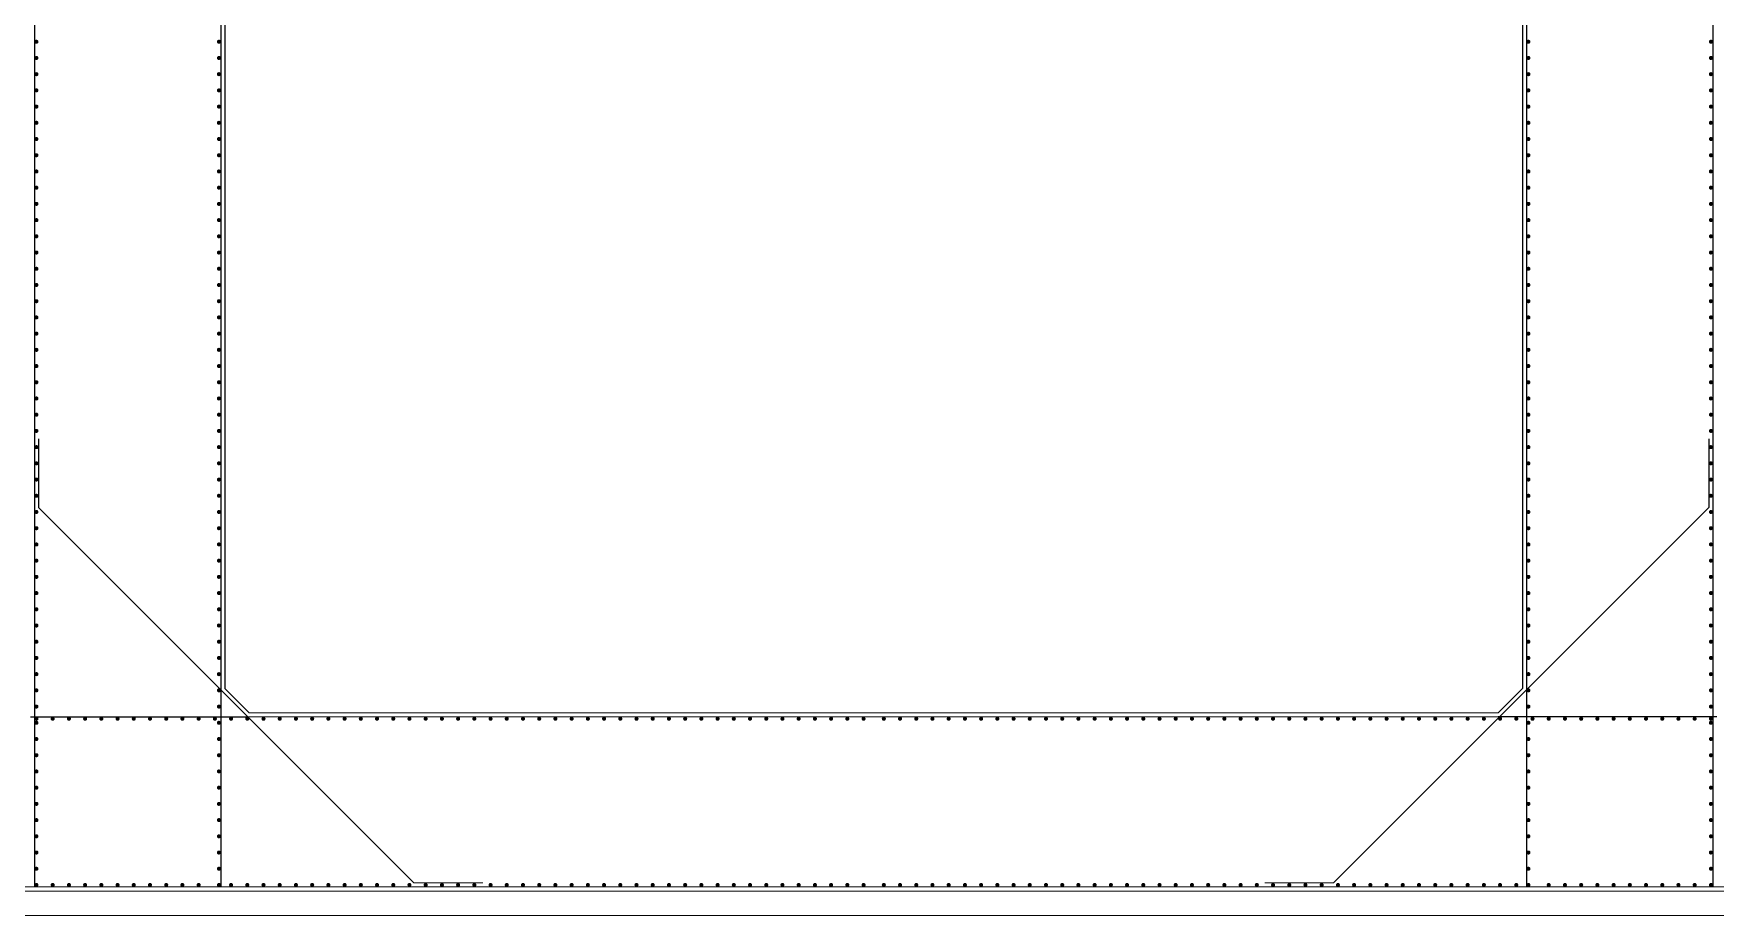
# Model space of a CAD drawing. Header units: millimetres. Extents: x -135144 to 39235, y -14991 to 144825.
# Drawn here: x -28526 to -18156, y 133963 to 139400 of the extents above; entities that cross this region are included whole.
import ezdxf

# ---------------------------------------------------------------- set-up
doc = ezdxf.new("R2010")
doc.units = ezdxf.units.MM
doc.header["$MEASUREMENT"] = 0
doc.layers.add('S TEXT', color=7, linetype='Continuous', lineweight=20)

msp = doc.modelspace()

# ---------------------------------------------------------------- linework, layer by layer
for p, q in [((-28521.36, 143025.349), (-28521.36, 134137.849)), ((-27371.36, 143037.849), (-27371.36, 134137.849)), ((-19321.36, 143037.849), (-19321.36, 134137.849)), ((-18171.36, 143025.349), (-18171.36, 134137.849)), ((-27346.36, 142062.849), (-27346.36, 135362.849)), ((-19346.36, 142062.849), (-19346.36, 135362.849)), ((-28496.36, 136901.758), (-28496.36, 136477.493)), ((-18196.36, 136901.757), (-18196.36, 136477.493)), ((-28496.36, 136477.493), (-26181.715, 134162.849)), ((-18196.36, 136477.493), (-20511.005, 134162.849)), ((-27346.36, 135362.849), (-27196.36, 135212.849)), ((-19346.36, 135362.849), (-19496.36, 135212.849)), ((-28546.36, 135187.849), (-27196.36, 135187.849)), ((-18146.36, 135187.849), (-19496.36, 135187.849))]:
    msp.add_line(p, q)
at = {"const_width": 12.5}
for points in [[(-28515.11, 139350.349, 1), (-28502.61, 139350.349, 1)], [(-27390.11, 139350.349, 1), (-27377.61, 139350.349, 1)], [(-19302.61, 139350.349, -1), (-19315.11, 139350.349, -1)], [(-18177.61, 139350.349, -1), (-18190.11, 139350.349, -1)], [(-28515.11, 139250.349, 1), (-28502.61, 139250.349, 1)], [(-27390.11, 139250.349, 1), (-27377.61, 139250.349, 1)], [(-19302.61, 139250.349, -1), (-19315.11, 139250.349, -1)], [(-18177.61, 139250.349, -1), (-18190.11, 139250.349, -1)], [(-28515.11, 139150.349, 1), (-28502.61, 139150.349, 1)], [(-28515.11, 139050.349, 1), (-28502.61, 139050.349, 1)], [(-27390.11, 139150.349, 1), (-27377.61, 139150.349, 1)], [(-27390.11, 139050.349, 1), (-27377.61, 139050.349, 1)], [(-19302.61, 139150.349, -1), (-19315.11, 139150.349, -1)], [(-19302.61, 139050.349, -1), (-19315.11, 139050.349, -1)], [(-18177.61, 139150.349, -1), (-18190.11, 139150.349, -1)], [(-18177.61, 139050.349, -1), (-18190.11, 139050.349, -1)], [(-28515.11, 138950.349, 1), (-28502.61, 138950.349, 1)], [(-27390.11, 138950.349, 1), (-27377.61, 138950.349, 1)], [(-19302.61, 138950.349, -1), (-19315.11, 138950.349, -1)], [(-18177.61, 138950.349, -1), (-18190.11, 138950.349, -1)], [(-28515.11, 138850.349, 1), (-28502.61, 138850.349, 1)], [(-27390.11, 138850.349, 1), (-27377.61, 138850.349, 1)], [(-19302.61, 138850.349, -1), (-19315.11, 138850.349, -1)], [(-18177.61, 138850.349, -1), (-18190.11, 138850.349, -1)], [(-28515.11, 138750.349, 1), (-28502.61, 138750.349, 1)], [(-27390.11, 138750.349, 1), (-27377.61, 138750.349, 1)], [(-19302.61, 138750.349, -1), (-19315.11, 138750.349, -1)], [(-18177.61, 138750.349, -1), (-18190.11, 138750.349, -1)], [(-28515.11, 138650.349, 1), (-28502.61, 138650.349, 1)], [(-27390.11, 138650.349, 1), (-27377.61, 138650.349, 1)], [(-19302.61, 138650.349, -1), (-19315.11, 138650.349, -1)], [(-18177.61, 138650.349, -1), (-18190.11, 138650.349, -1)], [(-28515.11, 138550.349, 1), (-28502.61, 138550.349, 1)], [(-27390.11, 138550.349, 1), (-27377.61, 138550.349, 1)], [(-19302.61, 138550.349, -1), (-19315.11, 138550.349, -1)], [(-18177.61, 138550.349, -1), (-18190.11, 138550.349, -1)], [(-28515.11, 138450.349, 1), (-28502.61, 138450.349, 1)], [(-27390.11, 138450.349, 1), (-27377.61, 138450.349, 1)], [(-19302.61, 138450.349, -1), (-19315.11, 138450.349, -1)], [(-18177.61, 138450.349, -1), (-18190.11, 138450.349, -1)], [(-28515.11, 138350.349, 1), (-28502.61, 138350.349, 1)], [(-27390.11, 138350.349, 1), (-27377.61, 138350.349, 1)], [(-19302.61, 138350.349, -1), (-19315.11, 138350.349, -1)], [(-18177.61, 138350.349, -1), (-18190.11, 138350.349, -1)], [(-28515.11, 138250.349, 1), (-28502.61, 138250.349, 1)], [(-27390.11, 138250.349, 1), (-27377.61, 138250.349, 1)], [(-19302.61, 138250.349, -1), (-19315.11, 138250.349, -1)], [(-18177.61, 138250.349, -1), (-18190.11, 138250.349, -1)], [(-28515.11, 138150.349, 1), (-28502.61, 138150.349, 1)], [(-27390.11, 138150.349, 1), (-27377.61, 138150.349, 1)], [(-19302.61, 138150.349, -1), (-19315.11, 138150.349, -1)], [(-18177.61, 138150.349, -1), (-18190.11, 138150.349, -1)], [(-28515.11, 138050.349, 1), (-28502.61, 138050.349, 1)], [(-27390.11, 138050.349, 1), (-27377.61, 138050.349, 1)], [(-19302.61, 138050.349, -1), (-19315.11, 138050.349, -1)], [(-18177.61, 138050.349, -1), (-18190.11, 138050.349, -1)], [(-28515.11, 137950.349, 1), (-28502.61, 137950.349, 1)], [(-27390.11, 137950.349, 1), (-27377.61, 137950.349, 1)], [(-19302.61, 137950.349, -1), (-19315.11, 137950.349, -1)], [(-18177.61, 137950.349, -1), (-18190.11, 137950.349, -1)], [(-28515.11, 137850.349, 1), (-28502.61, 137850.349, 1)], [(-27390.11, 137850.349, 1), (-27377.61, 137850.349, 1)], [(-19302.61, 137850.349, -1), (-19315.11, 137850.349, -1)], [(-18177.61, 137850.349, -1), (-18190.11, 137850.349, -1)], [(-28515.11, 137750.349, 1), (-28502.61, 137750.349, 1)], [(-27390.11, 137750.349, 1), (-27377.61, 137750.349, 1)], [(-19302.61, 137750.349, -1), (-19315.11, 137750.349, -1)], [(-18177.61, 137750.349, -1), (-18190.11, 137750.349, -1)], [(-28515.11, 137650.349, 1), (-28502.61, 137650.349, 1)], [(-27390.11, 137650.349, 1), (-27377.61, 137650.349, 1)], [(-19302.61, 137650.349, -1), (-19315.11, 137650.349, -1)], [(-18177.61, 137650.349, -1), (-18190.11, 137650.349, -1)], [(-28515.11, 137550.349, 1), (-28502.61, 137550.349, 1)], [(-27390.11, 137550.349, 1), (-27377.61, 137550.349, 1)], [(-19302.61, 137550.349, -1), (-19315.11, 137550.349, -1)], [(-18177.61, 137550.349, -1), (-18190.11, 137550.349, -1)], [(-28515.11, 137450.349, 1), (-28502.61, 137450.349, 1)], [(-27390.11, 137450.349, 1), (-27377.61, 137450.349, 1)], [(-19302.61, 137450.349, -1), (-19315.11, 137450.349, -1)], [(-18177.61, 137450.349, -1), (-18190.11, 137450.349, -1)], [(-28515.11, 137350.349, 1), (-28502.61, 137350.349, 1)], [(-27390.11, 137350.349, 1), (-27377.61, 137350.349, 1)], [(-19302.61, 137350.349, -1), (-19315.11, 137350.349, -1)], [(-18177.61, 137350.349, -1), (-18190.11, 137350.349, -1)], [(-28515.11, 137250.349, 1), (-28502.61, 137250.349, 1)], [(-27390.11, 137250.349, 1), (-27377.61, 137250.349, 1)], [(-19302.61, 137250.349, -1), (-19315.11, 137250.349, -1)], [(-18177.61, 137250.349, -1), (-18190.11, 137250.349, -1)], [(-28515.11, 137150.349, 1), (-28502.61, 137150.349, 1)], [(-27390.11, 137150.349, 1), (-27377.61, 137150.349, 1)], [(-19302.61, 137150.349, -1), (-19315.11, 137150.349, -1)], [(-18177.61, 137150.349, -1), (-18190.11, 137150.349, -1)], [(-28515.11, 137050.349, 1), (-28502.61, 137050.349, 1)], [(-27390.11, 137050.349, 1), (-27377.61, 137050.349, 1)], [(-19302.61, 137050.349, -1), (-19315.11, 137050.349, -1)], [(-18177.61, 137050.349, -1), (-18190.11, 137050.349, -1)], [(-28515.11, 136950.349, 1), (-28502.61, 136950.349, 1)], [(-27390.11, 136950.349, 1), (-27377.61, 136950.349, 1)], [(-19302.61, 136950.349, -1), (-19315.11, 136950.349, -1)], [(-18177.61, 136950.349, -1), (-18190.11, 136950.349, -1)], [(-28515.11, 136850.349, 1), (-28502.61, 136850.349, 1)], [(-27390.11, 136850.349, 1), (-27377.61, 136850.349, 1)], [(-19302.61, 136850.349, -1), (-19315.11, 136850.349, -1)], [(-18177.61, 136850.349, -1), (-18190.11, 136850.349, -1)], [(-28515.11, 136750.349, 1), (-28502.61, 136750.349, 1)], [(-27390.11, 136750.349, 1), (-27377.61, 136750.349, 1)], [(-19302.61, 136750.349, -1), (-19315.11, 136750.349, -1)], [(-18177.61, 136750.349, -1), (-18190.11, 136750.349, -1)], [(-28515.11, 136650.349, 1), (-28502.61, 136650.349, 1)], [(-27390.11, 136650.349, 1), (-27377.61, 136650.349, 1)], [(-19302.61, 136650.349, -1), (-19315.11, 136650.349, -1)], [(-18177.61, 136650.349, -1), (-18190.11, 136650.349, -1)], [(-28515.11, 136550.349, 1), (-28502.61, 136550.349, 1)], [(-27390.11, 136550.349, 1), (-27377.61, 136550.349, 1)], [(-19302.61, 136550.349, -1), (-19315.11, 136550.349, -1)], [(-18177.61, 136550.349, -1), (-18190.11, 136550.349, -1)], [(-28515.11, 136450.349, 1), (-28502.61, 136450.349, 1)], [(-27390.11, 136450.349, 1), (-27377.61, 136450.349, 1)], [(-19302.61, 136450.349, -1), (-19315.11, 136450.349, -1)], [(-18177.61, 136450.349, -1), (-18190.11, 136450.349, -1)], [(-28515.11, 136350.349, 1), (-28502.61, 136350.349, 1)], [(-28515.11, 136250.349, 1), (-28502.61, 136250.349, 1)], [(-27390.11, 136350.349, 1), (-27377.61, 136350.349, 1)], [(-27390.11, 136250.349, 1), (-27377.61, 136250.349, 1)], [(-19302.61, 136350.349, -1), (-19315.11, 136350.349, -1)], [(-19302.61, 136250.349, -1), (-19315.11, 136250.349, -1)], [(-18177.61, 136350.349, -1), (-18190.11, 136350.349, -1)], [(-18177.61, 136250.349, -1), (-18190.11, 136250.349, -1)], [(-28515.11, 136150.349, 1), (-28502.61, 136150.349, 1)], [(-27390.11, 136150.349, 1), (-27377.61, 136150.349, 1)], [(-19302.61, 136150.349, -1), (-19315.11, 136150.349, -1)], [(-18177.61, 136150.349, -1), (-18190.11, 136150.349, -1)], [(-28515.11, 136050.349, 1), (-28502.61, 136050.349, 1)], [(-27390.11, 136050.349, 1), (-27377.61, 136050.349, 1)], [(-19302.61, 136050.349, -1), (-19315.11, 136050.349, -1)], [(-18177.61, 136050.349, -1), (-18190.11, 136050.349, -1)], [(-28515.11, 135950.349, 1), (-28502.61, 135950.349, 1)], [(-27390.11, 135950.349, 1), (-27377.61, 135950.349, 1)], [(-19302.61, 135950.349, -1), (-19315.11, 135950.349, -1)], [(-18177.61, 135950.349, -1), (-18190.11, 135950.349, -1)], [(-28515.11, 135850.349, 1), (-28502.61, 135850.349, 1)], [(-27390.11, 135850.349, 1), (-27377.61, 135850.349, 1)], [(-19302.61, 135850.349, -1), (-19315.11, 135850.349, -1)], [(-18177.61, 135850.349, -1), (-18190.11, 135850.349, -1)], [(-28515.11, 135750.349, 1), (-28502.61, 135750.349, 1)], [(-27390.11, 135750.349, 1), (-27377.61, 135750.349, 1)], [(-19302.61, 135750.349, -1), (-19315.11, 135750.349, -1)], [(-18177.61, 135750.349, -1), (-18190.11, 135750.349, -1)], [(-28515.11, 135650.349, 1), (-28502.61, 135650.349, 1)], [(-27390.11, 135650.349, 1), (-27377.61, 135650.349, 1)], [(-19302.61, 135650.349, -1), (-19315.11, 135650.349, -1)], [(-18177.61, 135650.349, -1), (-18190.11, 135650.349, -1)], [(-28515.11, 135550.349, 1), (-28502.61, 135550.349, 1)], [(-27390.11, 135550.349, 1), (-27377.61, 135550.349, 1)], [(-19302.61, 135550.349, -1), (-19315.11, 135550.349, -1)], [(-18177.61, 135550.349, -1), (-18190.11, 135550.349, -1)], [(-28515.11, 135450.349, 1), (-28502.61, 135450.349, 1)], [(-27390.11, 135450.349, 1), (-27377.61, 135450.349, 1)], [(-19302.61, 135450.349, -1), (-19315.11, 135450.349, -1)], [(-18177.61, 135450.349, -1), (-18190.11, 135450.349, -1)], [(-28515.11, 135350.349, 1), (-28502.61, 135350.349, 1)], [(-27390.11, 135350.349, 1), (-27377.61, 135350.349, 1)], [(-19302.61, 135350.349, -1), (-19315.11, 135350.349, -1)], [(-18177.61, 135350.349, -1), (-18190.11, 135350.349, -1)], [(-28515.11, 135250.349, 1), (-28502.61, 135250.349, 1)], [(-27390.11, 135250.349, 1), (-27377.61, 135250.349, 1)], [(-19302.61, 135250.349, -1), (-19315.11, 135250.349, -1)], [(-18177.61, 135250.349, -1), (-18190.11, 135250.349, -1)], [(-28515.11, 135175.349, 1), (-28502.61, 135175.349, 1)], [(-28515.11, 135150.349, 1), (-28502.61, 135150.349, 1)], [(-28415.11, 135175.349, 1), (-28402.61, 135175.349, 1)], [(-28315.11, 135175.349, 1), (-28302.61, 135175.349, 1)], [(-28215.11, 135175.349, 1), (-28202.61, 135175.349, 1)], [(-28115.11, 135175.349, 1), (-28102.61, 135175.349, 1)], [(-28015.11, 135175.349, 1), (-28002.61, 135175.349, 1)], [(-27915.11, 135175.349, 1), (-27902.61, 135175.349, 1)], [(-27815.11, 135175.349, 1), (-27802.61, 135175.349, 1)], [(-27715.11, 135175.349, 1), (-27702.61, 135175.349, 1)], [(-27615.11, 135175.349, 1), (-27602.61, 135175.349, 1)], [(-27515.11, 135175.349, 1), (-27502.61, 135175.349, 1)], [(-27415.11, 135175.349, 1), (-27402.61, 135175.349, 1)], [(-27390.11, 135150.349, 1), (-27377.61, 135150.349, 1)], [(-27315.11, 135175.349, 1), (-27302.61, 135175.349, 1)], [(-27215.11, 135175.349, 1), (-27202.61, 135175.349, 1)], [(-27115.11, 135175.349, 1), (-27102.61, 135175.349, 1)], [(-27015.11, 135175.349, 1), (-27002.61, 135175.349, 1)], [(-26915.11, 135175.349, 1), (-26902.61, 135175.349, 1)], [(-26815.11, 135175.349, 1), (-26802.61, 135175.349, 1)], [(-26715.11, 135175.349, 1), (-26702.61, 135175.349, 1)], [(-26615.11, 135175.349, 1), (-26602.61, 135175.349, 1)], [(-26515.11, 135175.349, 1), (-26502.61, 135175.349, 1)], [(-26415.11, 135175.349, 1), (-26402.61, 135175.349, 1)], [(-26315.11, 135175.349, 1), (-26302.61, 135175.349, 1)], [(-26215.11, 135175.349, 1), (-26202.61, 135175.349, 1)], [(-26115.11, 135175.349, 1), (-26102.61, 135175.349, 1)], [(-26015.11, 135175.349, 1), (-26002.61, 135175.349, 1)], [(-25915.11, 135175.349, 1), (-25902.61, 135175.349, 1)], [(-25815.11, 135175.349, 1), (-25802.61, 135175.349, 1)], [(-25715.11, 135175.349, 1), (-25702.61, 135175.349, 1)], [(-25615.11, 135175.349, 1), (-25602.61, 135175.349, 1)], [(-25515.11, 135175.349, 1), (-25502.61, 135175.349, 1)], [(-25415.11, 135175.349, 1), (-25402.61, 135175.349, 1)], [(-25315.11, 135175.349, 1), (-25302.61, 135175.349, 1)], [(-25215.11, 135175.349, 1), (-25202.61, 135175.349, 1)], [(-25115.11, 135175.349, 1), (-25102.61, 135175.349, 1)], [(-25015.11, 135175.349, 1), (-25002.61, 135175.349, 1)], [(-24915.11, 135175.349, 1), (-24902.61, 135175.349, 1)], [(-24815.11, 135175.349, 1), (-24802.61, 135175.349, 1)], [(-24715.11, 135175.349, 1), (-24702.61, 135175.349, 1)], [(-24615.11, 135175.349, 1), (-24602.61, 135175.349, 1)], [(-24515.11, 135175.349, 1), (-24502.61, 135175.349, 1)], [(-24415.11, 135175.349, 1), (-24402.61, 135175.349, 1)], [(-24315.11, 135175.349, 1), (-24302.61, 135175.349, 1)], [(-24215.11, 135175.349, 1), (-24202.61, 135175.349, 1)], [(-24115.11, 135175.349, 1), (-24102.61, 135175.349, 1)], [(-24015.11, 135175.349, 1), (-24002.61, 135175.349, 1)], [(-23915.11, 135175.349, 1), (-23902.61, 135175.349, 1)], [(-23815.11, 135175.349, 1), (-23802.61, 135175.349, 1)], [(-23715.11, 135175.349, 1), (-23702.61, 135175.349, 1)], [(-23615.11, 135175.349, 1), (-23602.61, 135175.349, 1)], [(-23515.11, 135175.349, 1), (-23502.61, 135175.349, 1)], [(-23415.11, 135175.349, 1), (-23402.61, 135175.349, 1)], [(-23277.61, 135175.349, -1), (-23290.11, 135175.349, -1)], [(-23177.61, 135175.349, -1), (-23190.11, 135175.349, -1)], [(-23077.61, 135175.349, -1), (-23090.11, 135175.349, -1)], [(-22977.61, 135175.349, -1), (-22990.11, 135175.349, -1)], [(-22877.61, 135175.349, -1), (-22890.11, 135175.349, -1)], [(-22777.61, 135175.349, -1), (-22790.11, 135175.349, -1)], [(-22677.61, 135175.349, -1), (-22690.11, 135175.349, -1)], [(-22577.61, 135175.349, -1), (-22590.11, 135175.349, -1)], [(-22477.61, 135175.349, -1), (-22490.11, 135175.349, -1)], [(-22377.61, 135175.349, -1), (-22390.11, 135175.349, -1)], [(-22277.61, 135175.349, -1), (-22290.11, 135175.349, -1)], [(-22177.61, 135175.349, -1), (-22190.11, 135175.349, -1)], [(-22077.61, 135175.349, -1), (-22090.11, 135175.349, -1)], [(-21977.61, 135175.349, -1), (-21990.11, 135175.349, -1)], [(-21877.61, 135175.349, -1), (-21890.11, 135175.349, -1)], [(-21777.61, 135175.349, -1), (-21790.11, 135175.349, -1)], [(-21677.61, 135175.349, -1), (-21690.11, 135175.349, -1)], [(-21577.61, 135175.349, -1), (-21590.11, 135175.349, -1)], [(-21477.61, 135175.349, -1), (-21490.11, 135175.349, -1)], [(-21377.61, 135175.349, -1), (-21390.11, 135175.349, -1)], [(-21277.61, 135175.349, -1), (-21290.11, 135175.349, -1)], [(-21177.61, 135175.349, -1), (-21190.11, 135175.349, -1)], [(-21077.61, 135175.349, -1), (-21090.11, 135175.349, -1)], [(-20977.61, 135175.349, -1), (-20990.11, 135175.349, -1)], [(-20877.61, 135175.349, -1), (-20890.11, 135175.349, -1)], [(-20777.61, 135175.349, -1), (-20790.11, 135175.349, -1)], [(-20677.61, 135175.349, -1), (-20690.11, 135175.349, -1)], [(-20577.61, 135175.349, -1), (-20590.11, 135175.349, -1)], [(-20477.61, 135175.349, -1), (-20490.11, 135175.349, -1)], [(-20377.61, 135175.349, -1), (-20390.11, 135175.349, -1)], [(-20277.61, 135175.349, -1), (-20290.11, 135175.349, -1)], [(-20177.61, 135175.349, -1), (-20190.11, 135175.349, -1)], [(-20077.61, 135175.349, -1), (-20090.11, 135175.349, -1)], [(-19977.61, 135175.349, -1), (-19990.11, 135175.349, -1)], [(-19877.61, 135175.349, -1), (-19890.11, 135175.349, -1)], [(-19777.61, 135175.349, -1), (-19790.11, 135175.349, -1)], [(-19677.61, 135175.349, -1), (-19690.11, 135175.349, -1)], [(-19577.61, 135175.349, -1), (-19590.11, 135175.349, -1)], [(-19477.61, 135175.349, -1), (-19490.11, 135175.349, -1)], [(-19377.61, 135175.349, -1), (-19390.11, 135175.349, -1)], [(-19302.61, 135150.349, -1), (-19315.11, 135150.349, -1)], [(-19277.61, 135175.349, -1), (-19290.11, 135175.349, -1)], [(-19177.61, 135175.349, -1), (-19190.11, 135175.349, -1)], [(-19077.61, 135175.349, -1), (-19090.11, 135175.349, -1)], [(-18977.61, 135175.349, -1), (-18990.11, 135175.349, -1)], [(-18877.61, 135175.349, -1), (-18890.11, 135175.349, -1)], [(-18777.61, 135175.349, -1), (-18790.11, 135175.349, -1)], [(-18677.61, 135175.349, -1), (-18690.11, 135175.349, -1)], [(-18577.61, 135175.349, -1), (-18590.11, 135175.349, -1)], [(-18477.61, 135175.349, -1), (-18490.11, 135175.349, -1)], [(-18377.61, 135175.349, -1), (-18390.11, 135175.349, -1)], [(-18277.61, 135175.349, -1), (-18290.11, 135175.349, -1)], [(-18177.61, 135175.349, -1), (-18190.11, 135175.349, -1)], [(-18177.61, 135150.349, -1), (-18190.11, 135150.349, -1)], [(-28515.11, 135050.349, 1), (-28502.61, 135050.349, 1)], [(-27390.11, 135050.349, 1), (-27377.61, 135050.349, 1)], [(-19302.61, 135050.349, -1), (-19315.11, 135050.349, -1)], [(-18177.61, 135050.349, -1), (-18190.11, 135050.349, -1)], [(-28515.11, 134950.349, 1), (-28502.61, 134950.349, 1)], [(-27390.11, 134950.349, 1), (-27377.61, 134950.349, 1)], [(-19302.61, 134950.349, -1), (-19315.11, 134950.349, -1)], [(-18177.61, 134950.349, -1), (-18190.11, 134950.349, -1)], [(-28515.11, 134850.349, 1), (-28502.61, 134850.349, 1)], [(-27390.11, 134850.349, 1), (-27377.61, 134850.349, 1)], [(-19302.61, 134850.349, -1), (-19315.11, 134850.349, -1)], [(-18177.61, 134850.349, -1), (-18190.11, 134850.349, -1)], [(-28515.11, 134750.349, 1), (-28502.61, 134750.349, 1)], [(-27390.11, 134750.349, 1), (-27377.61, 134750.349, 1)], [(-19302.61, 134750.349, -1), (-19315.11, 134750.349, -1)], [(-18177.61, 134750.349, -1), (-18190.11, 134750.349, -1)], [(-28515.11, 134650.349, 1), (-28502.61, 134650.349, 1)], [(-27390.11, 134650.349, 1), (-27377.61, 134650.349, 1)], [(-19302.61, 134650.349, -1), (-19315.11, 134650.349, -1)], [(-18177.61, 134650.349, -1), (-18190.11, 134650.349, -1)], [(-28515.11, 134550.349, 1), (-28502.61, 134550.349, 1)], [(-27390.11, 134550.349, 1), (-27377.61, 134550.349, 1)], [(-19302.61, 134550.349, -1), (-19315.11, 134550.349, -1)], [(-18177.61, 134550.349, -1), (-18190.11, 134550.349, -1)], [(-28515.11, 134450.349, 1), (-28502.61, 134450.349, 1)], [(-27390.11, 134450.349, 1), (-27377.61, 134450.349, 1)], [(-19302.61, 134450.349, -1), (-19315.11, 134450.349, -1)], [(-18177.61, 134450.349, -1), (-18190.11, 134450.349, -1)], [(-28515.11, 134350.349, 1), (-28502.61, 134350.349, 1)], [(-27390.11, 134350.349, 1), (-27377.61, 134350.349, 1)], [(-19302.61, 134350.349, -1), (-19315.11, 134350.349, -1)], [(-18177.61, 134350.349, -1), (-18190.11, 134350.349, -1)], [(-28515.11, 134250.349, 1), (-28502.61, 134250.349, 1)], [(-27390.11, 134250.349, 1), (-27377.61, 134250.349, 1)], [(-19302.61, 134250.349, -1), (-19315.11, 134250.349, -1)], [(-18177.61, 134250.349, -1), (-18190.11, 134250.349, -1)], [(-28515.11, 134150.349, 1), (-28502.61, 134150.349, 1)], [(-28515.11, 134150.349, 1), (-28502.61, 134150.349, 1)], [(-28415.11, 134150.349, 1), (-28402.61, 134150.349, 1)], [(-28315.11, 134150.349, 1), (-28302.61, 134150.349, 1)], [(-28215.11, 134150.349, 1), (-28202.61, 134150.349, 1)], [(-28115.11, 134150.349, 1), (-28102.61, 134150.349, 1)], [(-28015.11, 134150.349, 1), (-28002.61, 134150.349, 1)], [(-27915.11, 134150.349, 1), (-27902.61, 134150.349, 1)], [(-27815.11, 134150.349, 1), (-27802.61, 134150.349, 1)], [(-27715.11, 134150.349, 1), (-27702.61, 134150.349, 1)], [(-27615.11, 134150.349, 1), (-27602.61, 134150.349, 1)], [(-27515.11, 134150.349, 1), (-27502.61, 134150.349, 1)], [(-27390.11, 134150.349, 1), (-27377.61, 134150.349, 1)], [(-27315.11, 134150.349, 1), (-27302.61, 134150.349, 1)], [(-27215.11, 134150.349, 1), (-27202.61, 134150.349, 1)], [(-27115.11, 134150.349, 1), (-27102.61, 134150.349, 1)], [(-27015.11, 134150.349, 1), (-27002.61, 134150.349, 1)], [(-26915.11, 134150.349, 1), (-26902.61, 134150.349, 1)], [(-26815.11, 134150.349, 1), (-26802.61, 134150.349, 1)], [(-26715.11, 134150.349, 1), (-26702.61, 134150.349, 1)], [(-26615.11, 134150.349, 1), (-26602.61, 134150.349, 1)], [(-26515.11, 134150.349, 1), (-26502.61, 134150.349, 1)], [(-26415.11, 134150.349, 1), (-26402.61, 134150.349, 1)], [(-26315.11, 134150.349, 1), (-26302.61, 134150.349, 1)], [(-26215.11, 134150.349, 1), (-26202.61, 134150.349, 1)], [(-26115.11, 134150.349, 1), (-26102.61, 134150.349, 1)], [(-26015.11, 134150.349, 1), (-26002.61, 134150.349, 1)], [(-25915.11, 134150.349, 1), (-25902.61, 134150.349, 1)], [(-25815.11, 134150.349, 1), (-25802.61, 134150.349, 1)], [(-25715.11, 134150.349, 1), (-25702.61, 134150.349, 1)], [(-25615.11, 134150.349, 1), (-25602.61, 134150.349, 1)], [(-25515.11, 134150.349, 1), (-25502.61, 134150.349, 1)], [(-25415.11, 134150.349, 1), (-25402.61, 134150.349, 1)], [(-25315.11, 134150.349, 1), (-25302.61, 134150.349, 1)], [(-25215.11, 134150.349, 1), (-25202.61, 134150.349, 1)], [(-25115.11, 134150.349, 1), (-25102.61, 134150.349, 1)], [(-25015.11, 134150.349, 1), (-25002.61, 134150.349, 1)], [(-24915.11, 134150.349, 1), (-24902.61, 134150.349, 1)], [(-24815.11, 134150.349, 1), (-24802.61, 134150.349, 1)], [(-24715.11, 134150.349, 1), (-24702.61, 134150.349, 1)], [(-24615.11, 134150.349, 1), (-24602.61, 134150.349, 1)], [(-24515.11, 134150.349, 1), (-24502.61, 134150.349, 1)], [(-24415.11, 134150.349, 1), (-24402.61, 134150.349, 1)], [(-24315.11, 134150.349, 1), (-24302.61, 134150.349, 1)], [(-24215.11, 134150.349, 1), (-24202.61, 134150.349, 1)], [(-24115.11, 134150.349, 1), (-24102.61, 134150.349, 1)], [(-24015.11, 134150.349, 1), (-24002.61, 134150.349, 1)], [(-23915.11, 134150.349, 1), (-23902.61, 134150.349, 1)], [(-23815.11, 134150.349, 1), (-23802.61, 134150.349, 1)], [(-23715.11, 134150.349, 1), (-23702.61, 134150.349, 1)], [(-23615.11, 134150.349, 1), (-23602.61, 134150.349, 1)], [(-23515.11, 134150.349, 1), (-23502.61, 134150.349, 1)], [(-23415.11, 134150.349, 1), (-23402.61, 134150.349, 1)], [(-23277.61, 134150.349, -1), (-23290.11, 134150.349, -1)], [(-23177.61, 134150.349, -1), (-23190.11, 134150.349, -1)], [(-23077.61, 134150.349, -1), (-23090.11, 134150.349, -1)], [(-22977.61, 134150.349, -1), (-22990.11, 134150.349, -1)], [(-22877.61, 134150.349, -1), (-22890.11, 134150.349, -1)], [(-22777.61, 134150.349, -1), (-22790.11, 134150.349, -1)], [(-22677.61, 134150.349, -1), (-22690.11, 134150.349, -1)], [(-22577.61, 134150.349, -1), (-22590.11, 134150.349, -1)], [(-22477.61, 134150.349, -1), (-22490.11, 134150.349, -1)], [(-22377.61, 134150.349, -1), (-22390.11, 134150.349, -1)], [(-22277.61, 134150.349, -1), (-22290.11, 134150.349, -1)], [(-22177.61, 134150.349, -1), (-22190.11, 134150.349, -1)], [(-22077.61, 134150.349, -1), (-22090.11, 134150.349, -1)], [(-21977.61, 134150.349, -1), (-21990.11, 134150.349, -1)], [(-21877.61, 134150.349, -1), (-21890.11, 134150.349, -1)], [(-21777.61, 134150.349, -1), (-21790.11, 134150.349, -1)], [(-21677.61, 134150.349, -1), (-21690.11, 134150.349, -1)], [(-21577.61, 134150.349, -1), (-21590.11, 134150.349, -1)], [(-21477.61, 134150.349, -1), (-21490.11, 134150.349, -1)], [(-21377.61, 134150.349, -1), (-21390.11, 134150.349, -1)], [(-21277.61, 134150.349, -1), (-21290.11, 134150.349, -1)], [(-21177.61, 134150.349, -1), (-21190.11, 134150.349, -1)], [(-21077.61, 134150.349, -1), (-21090.11, 134150.349, -1)], [(-20977.61, 134150.349, -1), (-20990.11, 134150.349, -1)], [(-20877.61, 134150.349, -1), (-20890.11, 134150.349, -1)], [(-20777.61, 134150.349, -1), (-20790.11, 134150.349, -1)], [(-20677.61, 134150.349, -1), (-20690.11, 134150.349, -1)], [(-20577.61, 134150.349, -1), (-20590.11, 134150.349, -1)], [(-20477.61, 134150.349, -1), (-20490.11, 134150.349, -1)], [(-20377.61, 134150.349, -1), (-20390.11, 134150.349, -1)], [(-20277.61, 134150.349, -1), (-20290.11, 134150.349, -1)], [(-20177.61, 134150.349, -1), (-20190.11, 134150.349, -1)], [(-20077.61, 134150.349, -1), (-20090.11, 134150.349, -1)], [(-19977.61, 134150.349, -1), (-19990.11, 134150.349, -1)], [(-19877.61, 134150.349, -1), (-19890.11, 134150.349, -1)], [(-19777.61, 134150.349, -1), (-19790.11, 134150.349, -1)], [(-19677.61, 134150.349, -1), (-19690.11, 134150.349, -1)], [(-19577.61, 134150.349, -1), (-19590.11, 134150.349, -1)], [(-19477.61, 134150.349, -1), (-19490.11, 134150.349, -1)], [(-19377.61, 134150.349, -1), (-19390.11, 134150.349, -1)], [(-19302.61, 134150.349, -1), (-19315.11, 134150.349, -1)], [(-19177.61, 134150.349, -1), (-19190.11, 134150.349, -1)], [(-19077.61, 134150.349, -1), (-19090.11, 134150.349, -1)], [(-18977.61, 134150.349, -1), (-18990.11, 134150.349, -1)], [(-18877.61, 134150.349, -1), (-18890.11, 134150.349, -1)], [(-18777.61, 134150.349, -1), (-18790.11, 134150.349, -1)], [(-18677.61, 134150.349, -1), (-18690.11, 134150.349, -1)], [(-18577.61, 134150.349, -1), (-18590.11, 134150.349, -1)], [(-18477.61, 134150.349, -1), (-18490.11, 134150.349, -1)], [(-18377.61, 134150.349, -1), (-18390.11, 134150.349, -1)], [(-18277.61, 134150.349, -1), (-18290.11, 134150.349, -1)], [(-18177.61, 134150.349, -1), (-18190.11, 134150.349, -1)], [(-18177.61, 134150.349, -1), (-18190.11, 134150.349, -1)]]:
    msp.add_lwpolyline(points, format="xyb", close=True, dxfattribs=at)
at = {"layer": 'S TEXT'}
for p, q in [((-27196.36, 135212.849), (-23346.36, 135212.849)), ((-27196.36, 135187.849), (-23346.36, 135187.849)), ((-19496.36, 135212.849), (-23346.36, 135212.849)), ((-19496.36, 135187.849), (-23346.36, 135187.849)), ((-29996.36, 134112.849), (-23346.36, 134112.849)), ((-29808.86, 134137.849), (-23346.36, 134137.849)), ((-23346.36, 134112.849), (-28546.36, 134112.849)), ((-26181.715, 134162.849), (-25757.451, 134162.849)), ((-16883.86, 134137.849), (-23346.36, 134137.849)), ((-23346.36, 134112.849), (-18146.36, 134112.849)), ((-16696.36, 134112.849), (-23346.36, 134112.849)), ((-20511.005, 134162.849), (-20935.269, 134162.849)), ((-29996.36, 133962.849), (-23346.36, 133962.849)), ((-16696.36, 133962.849), (-23346.36, 133962.849))]:
    msp.add_line(p, q, dxfattribs=at)

doc.saveas('drawing.dxf')
